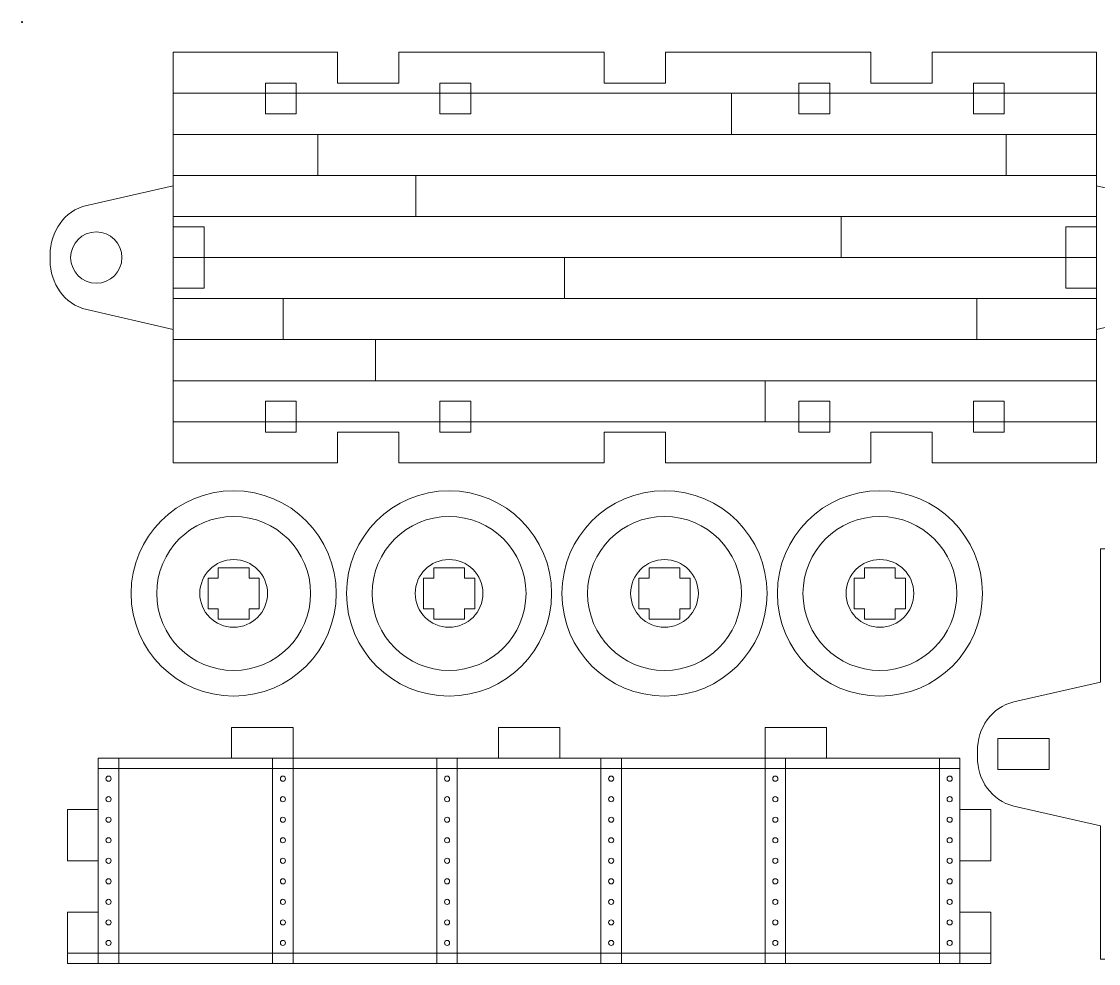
# Model space of a CAD drawing. Header units: millimetres. Extents: x -150 to 148, y 4 to 100.
# Drawn here: x -149.8 to -44.8, y 8 to 99.7 of the extents above; entities that cross this region are included whole.
import ezdxf

# ---------------------------------------------------------------- set-up
doc = ezdxf.new("R2010")
doc.units = ezdxf.units.MM
doc.header["$MEASUREMENT"] = 0
for name, color, linetype in [('cut', 7, 'Continuous'), ('cut light', 7, 'Continuous'), ('origin', 7, 'Continuous')]:
    doc.layers.add(name, color=color, linetype=linetype)

msp = doc.modelspace()

# ---------------------------------------------------------------- linework, layer by layer
at = {"layer": 'cut', "lineweight": 0}
for centre in [(-129.1068, 44.0165), (-108.1068, 44.0165), (-87.1068, 44.0165), (-66.1068, 44.0165)]:
    msp.add_ellipse(centre, major_axis=(0, 10), ratio=1, dxfattribs=at)
for points, knots in [([(-134.9979, 69.7378), (-134.9979, 69.7378), (-143.4346, 71.6688), (-143.4346, 71.6688), (-143.4346, 71.6688), (-145.6208, 72.1691), (-146.9979, 74.2152), (-146.9979, 76.458), (-146.9979, 76.458), (-146.9979, 76.458), (-146.9979, 77.0176), (-146.9979, 77.0176), (-146.9979, 77.0176), (-146.9979, 79.2604), (-145.621, 81.3065), (-143.4346, 81.8068), (-143.4346, 81.8068), (-143.4346, 81.8068), (-134.9979, 83.7378), (-134.9979, 83.7378), (-134.9979, 83.7378), (-134.9979, 83.7378), (-134.9979, 96.7378), (-134.9979, 96.7378), (-134.9979, 96.7378), (-134.9979, 96.7378), (-118.9979, 96.7378), (-118.9979, 96.7378), (-118.9979, 96.7378), (-118.9979, 96.7378), (-118.9979, 93.7378), (-118.9979, 93.7378), (-118.9979, 93.7378), (-118.9979, 93.7378), (-112.9979, 93.7378), (-112.9979, 93.7378), (-112.9979, 93.7378), (-112.9979, 93.7378), (-112.9979, 96.7378), (-112.9979, 96.7378), (-112.9979, 96.7378), (-112.9979, 96.7378), (-92.9979, 96.7378), (-92.9979, 96.7378), (-92.9979, 96.7378), (-92.9979, 96.7378), (-92.9979, 93.7378), (-92.9979, 93.7378), (-92.9979, 93.7378), (-92.9979, 93.7378), (-86.9979, 93.7378), (-86.9979, 93.7378), (-86.9979, 93.7378), (-86.9979, 93.7378), (-86.9979, 96.7378), (-86.9979, 96.7378), (-86.9979, 96.7378), (-86.9979, 96.7378), (-66.9979, 96.7378), (-66.9979, 96.7378), (-66.9979, 96.7378), (-66.9979, 96.7378), (-66.9979, 93.7378), (-66.9979, 93.7378), (-66.9979, 93.7378), (-66.9979, 93.7378), (-60.9979, 93.7378), (-60.9979, 93.7378), (-60.9979, 93.7378), (-60.9979, 93.7378), (-60.9979, 96.7378), (-60.9979, 96.7378), (-60.9979, 96.7378), (-60.9979, 96.7378), (-44.9979, 96.7378), (-44.9979, 96.7378), (-44.9979, 96.7378), (-44.9979, 96.7378), (-44.9979, 83.7378), (-44.9979, 83.7378), (-44.9979, 83.7378), (-44.9979, 83.7378), (-36.5612, 81.8068), (-36.5612, 81.8068), (-36.5612, 81.8068), (-34.3748, 81.3064), (-32.9979, 79.2606), (-32.9979, 77.0176), (-32.9979, 77.0176), (-32.9979, 77.0176), (-32.9979, 76.458), (-32.9979, 76.458), (-32.9979, 76.458), (-32.9979, 74.215), (-34.3749, 72.1692), (-36.5612, 71.6688), (-36.5612, 71.6688), (-36.5612, 71.6688), (-44.9979, 69.7378), (-44.9979, 69.7378), (-44.9979, 69.7378), (-44.9979, 69.7378), (-44.9979, 56.7378), (-44.9979, 56.7378), (-44.9979, 56.7378), (-44.9979, 56.7378), (-60.9979, 56.7378), (-60.9979, 56.7378), (-60.9979, 56.7378), (-60.9979, 56.7378), (-60.9979, 59.7378), (-60.9979, 59.7378), (-60.9979, 59.7378), (-60.9979, 59.7378), (-66.9979, 59.7378), (-66.9979, 59.7378), (-66.9979, 59.7378), (-66.9979, 59.7378), (-66.9979, 56.7378), (-66.9979, 56.7378), (-66.9979, 56.7378), (-66.9979, 56.7378), (-86.9979, 56.7378), (-86.9979, 56.7378), (-86.9979, 56.7378), (-86.9979, 56.7378), (-86.9979, 59.7378), (-86.9979, 59.7378), (-86.9979, 59.7378), (-86.9979, 59.7378), (-92.9979, 59.7378), (-92.9979, 59.7378), (-92.9979, 59.7378), (-92.9979, 59.7378), (-92.9979, 56.7378), (-92.9979, 56.7378), (-92.9979, 56.7378), (-92.9979, 56.7378), (-112.9979, 56.7378), (-112.9979, 56.7378), (-112.9979, 56.7378), (-112.9979, 56.7378), (-112.9979, 59.7378), (-112.9979, 59.7378), (-112.9979, 59.7378), (-112.9979, 59.7378), (-118.9979, 59.7378), (-118.9979, 59.7378), (-118.9979, 59.7378), (-118.9979, 59.7378), (-118.9979, 56.7378), (-118.9979, 56.7378), (-118.9979, 56.7378), (-118.9979, 56.7378), (-134.9979, 56.7378), (-134.9979, 56.7378), (-134.9979, 56.7378), (-134.9979, 56.7378), (-134.9979, 69.7378), (-134.9979, 69.7378)], [0, 0, 0, 0, 0.02439024, 0.02439024, 0.02439024, 0.02439024, 0.04878049, 0.04878049, 0.04878049, 0.04878049, 0.07317073, 0.07317073, 0.07317073, 0.07317073, 0.09756098, 0.09756098, 0.09756098, 0.09756098, 0.12195122, 0.12195122, 0.12195122, 0.12195122, 0.14634146, 0.14634146, 0.14634146, 0.14634146, 0.17073171, 0.17073171, 0.17073171, 0.17073171, 0.19512195, 0.19512195, 0.19512195, 0.19512195, 0.2195122, 0.2195122, 0.2195122, 0.2195122, 0.24390244, 0.24390244, 0.24390244, 0.24390244, 0.26829268, 0.26829268, 0.26829268, 0.26829268, 0.29268293, 0.29268293, 0.29268293, 0.29268293, 0.31707317, 0.31707317, 0.31707317, 0.31707317, 0.34146341, 0.34146341, 0.34146341, 0.34146341, 0.36585366, 0.36585366, 0.36585366, 0.36585366, 0.3902439, 0.3902439, 0.3902439, 0.3902439, 0.41463415, 0.41463415, 0.41463415, 0.41463415, 0.43902439, 0.43902439, 0.43902439, 0.43902439, 0.46341463, 0.46341463, 0.46341463, 0.46341463, 0.48780488, 0.48780488, 0.48780488, 0.48780488, 0.51219512, 0.51219512, 0.51219512, 0.51219512, 0.53658537, 0.53658537, 0.53658537, 0.53658537, 0.56097561, 0.56097561, 0.56097561, 0.56097561, 0.58536585, 0.58536585, 0.58536585, 0.58536585, 0.6097561, 0.6097561, 0.6097561, 0.6097561, 0.63414634, 0.63414634, 0.63414634, 0.63414634, 0.65853659, 0.65853659, 0.65853659, 0.65853659, 0.68292683, 0.68292683, 0.68292683, 0.68292683, 0.70731707, 0.70731707, 0.70731707, 0.70731707, 0.73170732, 0.73170732, 0.73170732, 0.73170732, 0.75609756, 0.75609756, 0.75609756, 0.75609756, 0.7804878, 0.7804878, 0.7804878, 0.7804878, 0.80487805, 0.80487805, 0.80487805, 0.80487805, 0.82926829, 0.82926829, 0.82926829, 0.82926829, 0.85365854, 0.85365854, 0.85365854, 0.85365854, 0.87804878, 0.87804878, 0.87804878, 0.87804878, 0.90243902, 0.90243902, 0.90243902, 0.90243902, 0.92682927, 0.92682927, 0.92682927, 0.92682927, 0.95121951, 0.95121951, 0.95121951, 0.95121951, 1, 1, 1, 1]), ([(-125.9979, 93.7378), (-125.9979, 93.7378), (-122.9979, 93.7378), (-122.9979, 93.7378), (-122.9979, 93.7378), (-122.9979, 93.7378), (-122.9979, 90.7378), (-122.9979, 90.7378), (-122.9979, 90.7378), (-122.9979, 90.7378), (-125.9979, 90.7378), (-125.9979, 90.7378), (-125.9979, 90.7378), (-125.9979, 90.7378), (-125.9979, 93.7378), (-125.9979, 93.7378)], [0, 0, 0, 0, 0.2, 0.2, 0.2, 0.2, 0.4, 0.4, 0.4, 0.4, 0.6, 0.6, 0.6, 0.6, 1, 1, 1, 1]), ([(-108.9979, 93.7378), (-108.9979, 93.7378), (-105.9979, 93.7378), (-105.9979, 93.7378), (-105.9979, 93.7378), (-105.9979, 93.7378), (-105.9979, 90.7378), (-105.9979, 90.7378), (-105.9979, 90.7378), (-105.9979, 90.7378), (-108.9979, 90.7378), (-108.9979, 90.7378), (-108.9979, 90.7378), (-108.9979, 90.7378), (-108.9979, 93.7378), (-108.9979, 93.7378)], [0, 0, 0, 0, 0.2, 0.2, 0.2, 0.2, 0.4, 0.4, 0.4, 0.4, 0.6, 0.6, 0.6, 0.6, 1, 1, 1, 1]), ([(-73.9979, 93.7378), (-73.9979, 93.7378), (-70.9979, 93.7378), (-70.9979, 93.7378), (-70.9979, 93.7378), (-70.9979, 93.7378), (-70.9979, 90.7378), (-70.9979, 90.7378), (-70.9979, 90.7378), (-70.9979, 90.7378), (-73.9979, 90.7378), (-73.9979, 90.7378), (-73.9979, 90.7378), (-73.9979, 90.7378), (-73.9979, 93.7378), (-73.9979, 93.7378)], [0, 0, 0, 0, 0.2, 0.2, 0.2, 0.2, 0.4, 0.4, 0.4, 0.4, 0.6, 0.6, 0.6, 0.6, 1, 1, 1, 1]), ([(-56.9979, 93.7378), (-56.9979, 93.7378), (-53.9979, 93.7378), (-53.9979, 93.7378), (-53.9979, 93.7378), (-53.9979, 93.7378), (-53.9979, 90.7378), (-53.9979, 90.7378), (-53.9979, 90.7378), (-53.9979, 90.7378), (-56.9979, 90.7378), (-56.9979, 90.7378), (-56.9979, 90.7378), (-56.9979, 90.7378), (-56.9979, 93.7378), (-56.9979, 93.7378)], [0, 0, 0, 0, 0.2, 0.2, 0.2, 0.2, 0.4, 0.4, 0.4, 0.4, 0.6, 0.6, 0.6, 0.6, 1, 1, 1, 1]), ([(-139.9979, 76.7378), (-139.9979, 75.3572), (-141.1173, 74.2378), (-142.4979, 74.2378), (-142.4979, 74.2378), (-143.8785, 74.2378), (-144.9979, 75.3572), (-144.9979, 76.7378), (-144.9979, 76.7378), (-144.9979, 78.1184), (-143.8785, 79.2378), (-142.4979, 79.2378), (-142.4979, 79.2378), (-141.1173, 79.2378), (-139.9979, 78.1184), (-139.9979, 76.7378)], [0, 0, 0, 0, 0.2, 0.2, 0.2, 0.2, 0.4, 0.4, 0.4, 0.4, 0.6, 0.6, 0.6, 0.6, 1, 1, 1, 1]), ([(-134.9979, 79.7378), (-134.9979, 79.7378), (-131.9979, 79.7378), (-131.9979, 79.7378), (-131.9979, 79.7378), (-131.9979, 79.7378), (-131.9979, 73.7378), (-131.9979, 73.7378), (-131.9979, 73.7378), (-131.9979, 73.7378), (-134.9979, 73.7378), (-134.9979, 73.7378), (-134.9979, 73.7378), (-134.9979, 73.7378), (-134.9979, 79.7378), (-134.9979, 79.7378)], [0, 0, 0, 0, 0.2, 0.2, 0.2, 0.2, 0.4, 0.4, 0.4, 0.4, 0.6, 0.6, 0.6, 0.6, 1, 1, 1, 1]), ([(-47.9979, 79.7376), (-47.9979, 79.7376), (-44.9979, 79.7376), (-44.9979, 79.7376), (-44.9979, 79.7376), (-44.9979, 79.7376), (-44.9979, 73.7376), (-44.9979, 73.7376), (-44.9979, 73.7376), (-44.9979, 73.7376), (-47.9979, 73.7376), (-47.9979, 73.7376), (-47.9979, 73.7376), (-47.9979, 73.7376), (-47.9979, 79.7376), (-47.9979, 79.7376)], [0, 0, 0, 0, 0.2, 0.2, 0.2, 0.2, 0.4, 0.4, 0.4, 0.4, 0.6, 0.6, 0.6, 0.6, 1, 1, 1, 1]), ([(-125.9979, 62.7378), (-125.9979, 62.7378), (-122.9979, 62.7378), (-122.9979, 62.7378), (-122.9979, 62.7378), (-122.9979, 62.7378), (-122.9979, 59.7378), (-122.9979, 59.7378), (-122.9979, 59.7378), (-122.9979, 59.7378), (-125.9979, 59.7378), (-125.9979, 59.7378), (-125.9979, 59.7378), (-125.9979, 59.7378), (-125.9979, 62.7378), (-125.9979, 62.7378)], [0, 0, 0, 0, 0.2, 0.2, 0.2, 0.2, 0.4, 0.4, 0.4, 0.4, 0.6, 0.6, 0.6, 0.6, 1, 1, 1, 1]), ([(-108.9979, 62.7378), (-108.9979, 62.7378), (-105.9979, 62.7378), (-105.9979, 62.7378), (-105.9979, 62.7378), (-105.9979, 62.7378), (-105.9979, 59.7378), (-105.9979, 59.7378), (-105.9979, 59.7378), (-105.9979, 59.7378), (-108.9979, 59.7378), (-108.9979, 59.7378), (-108.9979, 59.7378), (-108.9979, 59.7378), (-108.9979, 62.7378), (-108.9979, 62.7378)], [0, 0, 0, 0, 0.2, 0.2, 0.2, 0.2, 0.4, 0.4, 0.4, 0.4, 0.6, 0.6, 0.6, 0.6, 1, 1, 1, 1]), ([(-73.9979, 62.7378), (-73.9979, 62.7378), (-70.9979, 62.7378), (-70.9979, 62.7378), (-70.9979, 62.7378), (-70.9979, 62.7378), (-70.9979, 59.7378), (-70.9979, 59.7378), (-70.9979, 59.7378), (-70.9979, 59.7378), (-73.9979, 59.7378), (-73.9979, 59.7378), (-73.9979, 59.7378), (-73.9979, 59.7378), (-73.9979, 62.7378), (-73.9979, 62.7378)], [0, 0, 0, 0, 0.2, 0.2, 0.2, 0.2, 0.4, 0.4, 0.4, 0.4, 0.6, 0.6, 0.6, 0.6, 1, 1, 1, 1]), ([(-56.9979, 62.7378), (-56.9979, 62.7378), (-53.9979, 62.7378), (-53.9979, 62.7378), (-53.9979, 62.7378), (-53.9979, 62.7378), (-53.9979, 59.7378), (-53.9979, 59.7378), (-53.9979, 59.7378), (-53.9979, 59.7378), (-56.9979, 59.7378), (-56.9979, 59.7378), (-56.9979, 59.7378), (-56.9979, 59.7378), (-56.9979, 62.7378), (-56.9979, 62.7378)], [0, 0, 0, 0, 0.2, 0.2, 0.2, 0.2, 0.4, 0.4, 0.4, 0.4, 0.6, 0.6, 0.6, 0.6, 1, 1, 1, 1]), ([(45.3927, 35.3757), (45.3927, 35.3757), (53.8294, 33.4447), (53.8294, 33.4447), (53.8294, 33.4447), (56.0156, 32.9444), (57.3927, 30.8983), (57.3927, 28.6555), (57.3927, 28.6555), (57.3927, 28.6555), (57.3927, 28.0959), (57.3927, 28.0959), (57.3927, 28.0959), (57.3927, 25.8531), (56.0158, 23.807), (53.8294, 23.3067), (53.8294, 23.3067), (53.8294, 23.3067), (45.3927, 21.3757), (45.3927, 21.3757), (45.3927, 21.3757), (45.3927, 21.3757), (45.3927, 8.3757), (45.3927, 8.3757), (45.3927, 8.3757), (45.3927, 8.3757), (-44.6073, 8.3757), (-44.6073, 8.3757), (-44.6073, 8.3757), (-44.6073, 8.3757), (-44.6073, 21.3757), (-44.6073, 21.3757), (-44.6073, 21.3757), (-44.6073, 21.3757), (-53.044, 23.3067), (-53.044, 23.3067), (-53.044, 23.3067), (-55.2304, 23.8071), (-56.6073, 25.8529), (-56.6073, 28.0959), (-56.6073, 28.0959), (-56.6073, 28.0959), (-56.6073, 28.6555), (-56.6073, 28.6555), (-56.6073, 28.6555), (-56.6073, 30.8985), (-55.2303, 32.9443), (-53.044, 33.4447), (-53.044, 33.4447), (-53.044, 33.4447), (-44.6073, 35.3757), (-44.6073, 35.3757), (-44.6073, 35.3757), (-44.6073, 35.3757), (-44.6073, 48.3757), (-44.6073, 48.3757), (-44.6073, 48.3757), (-44.6073, 48.3757), (45.3927, 48.3757), (45.3927, 48.3757), (45.3927, 48.3757), (45.3927, 48.3757), (45.3927, 35.3757), (45.3927, 35.3757)], [0, 0, 0, 0, 0.05882353, 0.05882353, 0.05882353, 0.05882353, 0.11764706, 0.11764706, 0.11764706, 0.11764706, 0.17647059, 0.17647059, 0.17647059, 0.17647059, 0.23529412, 0.23529412, 0.23529412, 0.23529412, 0.29411765, 0.29411765, 0.29411765, 0.29411765, 0.35294118, 0.35294118, 0.35294118, 0.35294118, 0.41176471, 0.41176471, 0.41176471, 0.41176471, 0.47058824, 0.47058824, 0.47058824, 0.47058824, 0.52941176, 0.52941176, 0.52941176, 0.52941176, 0.58823529, 0.58823529, 0.58823529, 0.58823529, 0.64705882, 0.64705882, 0.64705882, 0.64705882, 0.70588235, 0.70588235, 0.70588235, 0.70588235, 0.76470588, 0.76470588, 0.76470588, 0.76470588, 0.82352941, 0.82352941, 0.82352941, 0.82352941, 0.88235294, 0.88235294, 0.88235294, 0.88235294, 1, 1, 1, 1]), ([(-130.6068, 46.5165), (-130.6068, 46.5165), (-127.6068, 46.5165), (-127.6068, 46.5165), (-127.6068, 46.5165), (-127.6068, 46.5165), (-127.6068, 45.5165), (-127.6068, 45.5165), (-127.6068, 45.5165), (-127.6068, 45.5165), (-126.6068, 45.5165), (-126.6068, 45.5165), (-126.6068, 45.5165), (-126.6068, 45.5165), (-126.6068, 42.5165), (-126.6068, 42.5165), (-126.6068, 42.5165), (-126.6068, 42.5165), (-127.6068, 42.5165), (-127.6068, 42.5165), (-127.6068, 42.5165), (-127.6068, 42.5165), (-127.6068, 41.5165), (-127.6068, 41.5165), (-127.6068, 41.5165), (-127.6068, 41.5165), (-130.6068, 41.5165), (-130.6068, 41.5165), (-130.6068, 41.5165), (-130.6068, 41.5165), (-130.6068, 42.5165), (-130.6068, 42.5165), (-130.6068, 42.5165), (-130.6068, 42.5165), (-131.6068, 42.5165), (-131.6068, 42.5165), (-131.6068, 42.5165), (-131.6068, 42.5165), (-131.6068, 45.5165), (-131.6068, 45.5165), (-131.6068, 45.5165), (-131.6068, 45.5165), (-130.6068, 45.5165), (-130.6068, 45.5165), (-130.6068, 45.5165), (-130.6068, 45.5165), (-130.6068, 46.5165), (-130.6068, 46.5165)], [0, 0, 0, 0, 0.07692308, 0.07692308, 0.07692308, 0.07692308, 0.15384615, 0.15384615, 0.15384615, 0.15384615, 0.23076923, 0.23076923, 0.23076923, 0.23076923, 0.30769231, 0.30769231, 0.30769231, 0.30769231, 0.38461538, 0.38461538, 0.38461538, 0.38461538, 0.46153846, 0.46153846, 0.46153846, 0.46153846, 0.53846154, 0.53846154, 0.53846154, 0.53846154, 0.61538462, 0.61538462, 0.61538462, 0.61538462, 0.69230769, 0.69230769, 0.69230769, 0.69230769, 0.76923077, 0.76923077, 0.76923077, 0.76923077, 0.84615385, 0.84615385, 0.84615385, 0.84615385, 1, 1, 1, 1]), ([(-109.6068, 46.5165), (-109.6068, 46.5165), (-106.6068, 46.5165), (-106.6068, 46.5165), (-106.6068, 46.5165), (-106.6068, 46.5165), (-106.6068, 45.5165), (-106.6068, 45.5165), (-106.6068, 45.5165), (-106.6068, 45.5165), (-105.6068, 45.5165), (-105.6068, 45.5165), (-105.6068, 45.5165), (-105.6068, 45.5165), (-105.6068, 42.5165), (-105.6068, 42.5165), (-105.6068, 42.5165), (-105.6068, 42.5165), (-106.6068, 42.5165), (-106.6068, 42.5165), (-106.6068, 42.5165), (-106.6068, 42.5165), (-106.6068, 41.5165), (-106.6068, 41.5165), (-106.6068, 41.5165), (-106.6068, 41.5165), (-109.6068, 41.5165), (-109.6068, 41.5165), (-109.6068, 41.5165), (-109.6068, 41.5165), (-109.6068, 42.5165), (-109.6068, 42.5165), (-109.6068, 42.5165), (-109.6068, 42.5165), (-110.6068, 42.5165), (-110.6068, 42.5165), (-110.6068, 42.5165), (-110.6068, 42.5165), (-110.6068, 45.5165), (-110.6068, 45.5165), (-110.6068, 45.5165), (-110.6068, 45.5165), (-109.6068, 45.5165), (-109.6068, 45.5165), (-109.6068, 45.5165), (-109.6068, 45.5165), (-109.6068, 46.5165), (-109.6068, 46.5165)], [0, 0, 0, 0, 0.07692308, 0.07692308, 0.07692308, 0.07692308, 0.15384615, 0.15384615, 0.15384615, 0.15384615, 0.23076923, 0.23076923, 0.23076923, 0.23076923, 0.30769231, 0.30769231, 0.30769231, 0.30769231, 0.38461538, 0.38461538, 0.38461538, 0.38461538, 0.46153846, 0.46153846, 0.46153846, 0.46153846, 0.53846154, 0.53846154, 0.53846154, 0.53846154, 0.61538462, 0.61538462, 0.61538462, 0.61538462, 0.69230769, 0.69230769, 0.69230769, 0.69230769, 0.76923077, 0.76923077, 0.76923077, 0.76923077, 0.84615385, 0.84615385, 0.84615385, 0.84615385, 1, 1, 1, 1]), ([(-88.6068, 46.5165), (-88.6068, 46.5165), (-85.6068, 46.5165), (-85.6068, 46.5165), (-85.6068, 46.5165), (-85.6068, 46.5165), (-85.6068, 45.5165), (-85.6068, 45.5165), (-85.6068, 45.5165), (-85.6068, 45.5165), (-84.6068, 45.5165), (-84.6068, 45.5165), (-84.6068, 45.5165), (-84.6068, 45.5165), (-84.6068, 42.5165), (-84.6068, 42.5165), (-84.6068, 42.5165), (-84.6068, 42.5165), (-85.6068, 42.5165), (-85.6068, 42.5165), (-85.6068, 42.5165), (-85.6068, 42.5165), (-85.6068, 41.5165), (-85.6068, 41.5165), (-85.6068, 41.5165), (-85.6068, 41.5165), (-88.6068, 41.5165), (-88.6068, 41.5165), (-88.6068, 41.5165), (-88.6068, 41.5165), (-88.6068, 42.5165), (-88.6068, 42.5165), (-88.6068, 42.5165), (-88.6068, 42.5165), (-89.6068, 42.5165), (-89.6068, 42.5165), (-89.6068, 42.5165), (-89.6068, 42.5165), (-89.6068, 45.5165), (-89.6068, 45.5165), (-89.6068, 45.5165), (-89.6068, 45.5165), (-88.6068, 45.5165), (-88.6068, 45.5165), (-88.6068, 45.5165), (-88.6068, 45.5165), (-88.6068, 46.5165), (-88.6068, 46.5165)], [0, 0, 0, 0, 0.07692308, 0.07692308, 0.07692308, 0.07692308, 0.15384615, 0.15384615, 0.15384615, 0.15384615, 0.23076923, 0.23076923, 0.23076923, 0.23076923, 0.30769231, 0.30769231, 0.30769231, 0.30769231, 0.38461538, 0.38461538, 0.38461538, 0.38461538, 0.46153846, 0.46153846, 0.46153846, 0.46153846, 0.53846154, 0.53846154, 0.53846154, 0.53846154, 0.61538462, 0.61538462, 0.61538462, 0.61538462, 0.69230769, 0.69230769, 0.69230769, 0.69230769, 0.76923077, 0.76923077, 0.76923077, 0.76923077, 0.84615385, 0.84615385, 0.84615385, 0.84615385, 1, 1, 1, 1]), ([(-67.6068, 46.5165), (-67.6068, 46.5165), (-64.6068, 46.5165), (-64.6068, 46.5165), (-64.6068, 46.5165), (-64.6068, 46.5165), (-64.6068, 45.5165), (-64.6068, 45.5165), (-64.6068, 45.5165), (-64.6068, 45.5165), (-63.6068, 45.5165), (-63.6068, 45.5165), (-63.6068, 45.5165), (-63.6068, 45.5165), (-63.6068, 42.5165), (-63.6068, 42.5165), (-63.6068, 42.5165), (-63.6068, 42.5165), (-64.6068, 42.5165), (-64.6068, 42.5165), (-64.6068, 42.5165), (-64.6068, 42.5165), (-64.6068, 41.5165), (-64.6068, 41.5165), (-64.6068, 41.5165), (-64.6068, 41.5165), (-67.6068, 41.5165), (-67.6068, 41.5165), (-67.6068, 41.5165), (-67.6068, 41.5165), (-67.6068, 42.5165), (-67.6068, 42.5165), (-67.6068, 42.5165), (-67.6068, 42.5165), (-68.6068, 42.5165), (-68.6068, 42.5165), (-68.6068, 42.5165), (-68.6068, 42.5165), (-68.6068, 45.5165), (-68.6068, 45.5165), (-68.6068, 45.5165), (-68.6068, 45.5165), (-67.6068, 45.5165), (-67.6068, 45.5165), (-67.6068, 45.5165), (-67.6068, 45.5165), (-67.6068, 46.5165), (-67.6068, 46.5165)], [0, 0, 0, 0, 0.07692308, 0.07692308, 0.07692308, 0.07692308, 0.15384615, 0.15384615, 0.15384615, 0.15384615, 0.23076923, 0.23076923, 0.23076923, 0.23076923, 0.30769231, 0.30769231, 0.30769231, 0.30769231, 0.38461538, 0.38461538, 0.38461538, 0.38461538, 0.46153846, 0.46153846, 0.46153846, 0.46153846, 0.53846154, 0.53846154, 0.53846154, 0.53846154, 0.61538462, 0.61538462, 0.61538462, 0.61538462, 0.69230769, 0.69230769, 0.69230769, 0.69230769, 0.76923077, 0.76923077, 0.76923077, 0.76923077, 0.84615385, 0.84615385, 0.84615385, 0.84615385, 1, 1, 1, 1]), ([(-77.3052, 30.9714), (-77.3052, 30.9714), (-77.3052, 27.9714), (-77.3052, 27.9714), (-77.3052, 27.9714), (-77.3052, 27.9714), (-97.3052, 27.9714), (-97.3052, 27.9714), (-97.3052, 27.9714), (-97.3052, 27.9714), (-97.3052, 30.9714), (-97.3052, 30.9714), (-97.3052, 30.9714), (-97.3052, 30.9714), (-103.3052, 30.9714), (-103.3052, 30.9714), (-103.3052, 30.9714), (-103.3052, 30.9714), (-103.3052, 27.9714), (-103.3052, 27.9714), (-103.3052, 27.9714), (-103.3052, 27.9714), (-123.3052, 27.9714), (-123.3052, 27.9714), (-123.3052, 27.9714), (-123.3052, 27.9714), (-123.3052, 30.9714), (-123.3052, 30.9714), (-123.3052, 30.9714), (-123.3052, 30.9714), (-129.3052, 30.9714), (-129.3052, 30.9714), (-129.3052, 30.9714), (-129.3052, 30.9714), (-129.3052, 27.9714), (-129.3052, 27.9714), (-129.3052, 27.9714), (-129.3052, 27.9714), (-142.3052, 27.9714), (-142.3052, 27.9714), (-142.3052, 27.9714), (-142.3052, 27.9714), (-142.3052, 22.9714), (-142.3052, 22.9714), (-142.3052, 22.9714), (-142.3052, 22.9714), (-145.3052, 22.9714), (-145.3052, 22.9714), (-145.3052, 22.9714), (-145.3052, 22.9714), (-145.3052, 17.9714), (-145.3052, 17.9714), (-145.3052, 17.9714), (-145.3052, 17.9714), (-142.3052, 17.9714), (-142.3052, 17.9714), (-142.3052, 17.9714), (-142.3052, 17.9714), (-142.3052, 12.9714), (-142.3052, 12.9714), (-142.3052, 12.9714), (-142.3052, 12.9714), (-145.3052, 12.9714), (-145.3052, 12.9714), (-145.3052, 12.9714), (-145.3052, 12.9714), (-145.3052, 7.9714), (-145.3052, 7.9714), (-145.3052, 7.9714), (-145.3052, 7.9714), (-55.3052, 7.9714), (-55.3052, 7.9714), (-55.3052, 7.9714), (-55.3052, 7.9714), (-55.3052, 12.9714), (-55.3052, 12.9714), (-55.3052, 12.9714), (-55.3052, 12.9714), (-58.3052, 12.9714), (-58.3052, 12.9714), (-58.3052, 12.9714), (-58.3052, 12.9714), (-58.3052, 17.9714), (-58.3052, 17.9714), (-58.3052, 17.9714), (-58.3052, 17.9714), (-55.3052, 17.9714), (-55.3052, 17.9714), (-55.3052, 17.9714), (-55.3052, 17.9714), (-55.3052, 22.9714), (-55.3052, 22.9714), (-55.3052, 22.9714), (-55.3052, 22.9714), (-58.3052, 22.9714), (-58.3052, 22.9714), (-58.3052, 22.9714), (-58.3052, 22.9714), (-58.3052, 27.9714), (-58.3052, 27.9714), (-58.3052, 27.9714), (-58.3052, 27.9714), (-71.3052, 27.9714), (-71.3052, 27.9714), (-71.3052, 27.9714), (-71.3052, 27.9714), (-71.3052, 30.9714), (-71.3052, 30.9714), (-71.3052, 30.9714), (-71.3052, 30.9714), (-77.3052, 30.9714), (-77.3052, 30.9714)], [0, 0, 0, 0, 0.03448276, 0.03448276, 0.03448276, 0.03448276, 0.06896552, 0.06896552, 0.06896552, 0.06896552, 0.10344828, 0.10344828, 0.10344828, 0.10344828, 0.13793103, 0.13793103, 0.13793103, 0.13793103, 0.17241379, 0.17241379, 0.17241379, 0.17241379, 0.20689655, 0.20689655, 0.20689655, 0.20689655, 0.24137931, 0.24137931, 0.24137931, 0.24137931, 0.27586207, 0.27586207, 0.27586207, 0.27586207, 0.31034483, 0.31034483, 0.31034483, 0.31034483, 0.34482759, 0.34482759, 0.34482759, 0.34482759, 0.37931034, 0.37931034, 0.37931034, 0.37931034, 0.4137931, 0.4137931, 0.4137931, 0.4137931, 0.44827586, 0.44827586, 0.44827586, 0.44827586, 0.48275862, 0.48275862, 0.48275862, 0.48275862, 0.51724138, 0.51724138, 0.51724138, 0.51724138, 0.55172414, 0.55172414, 0.55172414, 0.55172414, 0.5862069, 0.5862069, 0.5862069, 0.5862069, 0.62068966, 0.62068966, 0.62068966, 0.62068966, 0.65517241, 0.65517241, 0.65517241, 0.65517241, 0.68965517, 0.68965517, 0.68965517, 0.68965517, 0.72413793, 0.72413793, 0.72413793, 0.72413793, 0.75862069, 0.75862069, 0.75862069, 0.75862069, 0.79310345, 0.79310345, 0.79310345, 0.79310345, 0.82758621, 0.82758621, 0.82758621, 0.82758621, 0.86206897, 0.86206897, 0.86206897, 0.86206897, 0.89655172, 0.89655172, 0.89655172, 0.89655172, 0.93103448, 0.93103448, 0.93103448, 0.93103448, 1, 1, 1, 1]), ([(-49.6073, 29.8759), (-49.6073, 29.8759), (-49.6073, 26.8759), (-49.6073, 26.8759), (-49.6073, 26.8759), (-49.6073, 26.8759), (-54.6073, 26.8759), (-54.6073, 26.8759), (-54.6073, 26.8759), (-54.6073, 26.8759), (-54.6073, 29.8759), (-54.6073, 29.8759), (-54.6073, 29.8759), (-54.6073, 29.8759), (-49.6073, 29.8759), (-49.6073, 29.8759)], [0, 0, 0, 0, 0.2, 0.2, 0.2, 0.2, 0.4, 0.4, 0.4, 0.4, 0.6, 0.6, 0.6, 0.6, 1, 1, 1, 1])]:
    msp.add_open_spline(points, degree=3, knots=knots, dxfattribs=at)
at = {"layer": 'cut light', "color": 5, "lineweight": 0}
for centre, major_axis in [((-129.1068, 44.0165), (0, 7.5)), ((-108.1068, 44.0165), (0, 7.5)), ((-87.1068, 44.0165), (0, 7.5)), ((-66.1068, 44.0165), (0, 7.5)), ((-129.1068, 44.0165), (0, 3.2999)), ((-108.1068, 44.0165), (0, 3.2999)), ((-87.1068, 44.0165), (0, 3.2999)), ((-66.1068, 44.0165), (0, 3.2999))]:
    msp.add_ellipse(centre, major_axis=major_axis, ratio=1, dxfattribs=at)
for points in [[(-44.9979, 92.7378), (-44.9979, 92.7378), (-134.9979, 92.7378), (-134.9979, 92.7378)], [(-80.5632, 92.7378), (-80.5632, 92.7378), (-80.5632, 88.7378), (-80.5632, 88.7378)], [(-44.9979, 88.7378), (-44.9979, 88.7378), (-134.9979, 88.7378), (-134.9979, 88.7378)], [(-120.8856, 88.7378), (-120.8856, 88.7378), (-120.8856, 84.7378), (-120.8856, 84.7378)], [(-53.7871, 88.7378), (-53.7871, 88.7378), (-53.7871, 84.7378), (-53.7871, 84.7378)], [(-44.9979, 84.7378), (-44.9979, 84.7378), (-134.9979, 84.7378), (-134.9979, 84.7378)], [(-111.3605, 80.7378), (-111.3605, 80.7378), (-111.3605, 84.7378), (-111.3605, 84.7378)], [(-134.9979, 69.7378), (-134.9979, 69.7378), (-134.9979, 83.7378), (-134.9979, 83.7378)], [(-44.9979, 83.7378), (-44.9979, 83.7378), (-44.9979, 69.7378), (-44.9979, 69.7378)], [(-44.9979, 80.7378), (-44.9979, 80.7378), (-134.9979, 80.7378), (-134.9979, 80.7378)], [(-69.8738, 76.7378), (-69.8738, 76.7378), (-69.8738, 80.7378), (-69.8738, 80.7378)], [(-44.9979, 76.7378), (-44.9979, 76.7378), (-134.9979, 76.7378), (-134.9979, 76.7378)], [(-96.8615, 76.7378), (-96.8615, 76.7378), (-96.8615, 72.7378), (-96.8615, 72.7378)], [(-44.9979, 72.7378), (-44.9979, 72.7378), (-134.9979, 72.7378), (-134.9979, 72.7378)], [(-124.2722, 68.7378), (-124.2722, 68.7378), (-124.2722, 72.7378), (-124.2722, 72.7378)], [(-56.6448, 72.7378), (-56.6448, 72.7378), (-56.6448, 68.7378), (-56.6448, 68.7378)], [(-44.9979, 68.7378), (-44.9979, 68.7378), (-134.9979, 68.7378), (-134.9979, 68.7378)], [(-115.2766, 68.7378), (-115.2766, 68.7378), (-115.2766, 64.7378), (-115.2766, 64.7378)], [(-44.9979, 64.7378), (-44.9979, 64.7378), (-134.9979, 64.7378), (-134.9979, 64.7378)], [(-77.2823, 64.7378), (-77.2823, 64.7378), (-77.2823, 60.7378), (-77.2823, 60.7378)], [(-44.9979, 60.7378), (-44.9979, 60.7378), (-134.9979, 60.7378), (-134.9979, 60.7378)]]:
    msp.add_open_spline(points, degree=3, dxfattribs=at)
for points in [[(-142.3052, 27.9714), (-142.3052, 27.9714), (-142.3052, 7.9714), (-142.3052, 7.9714), (-142.3052, 7.9714), (-142.3052, 7.9714), (-140.3052, 7.9714), (-140.3052, 7.9714), (-140.3052, 7.9714), (-140.3052, 7.9714), (-140.3052, 27.9714), (-140.3052, 27.9714), (-140.3052, 27.9714), (-140.3052, 27.9714), (-142.3052, 27.9714), (-142.3052, 27.9714)], [(-142.3052, 26.9714), (-142.3052, 26.9714), (-142.3052, 27.9714), (-142.3052, 27.9714), (-142.3052, 27.9714), (-142.3052, 27.9714), (-58.3052, 27.9714), (-58.3052, 27.9714), (-58.3052, 27.9714), (-58.3052, 27.9714), (-58.3052, 26.9714), (-58.3052, 26.9714), (-58.3052, 26.9714), (-58.3052, 26.9714), (-142.3052, 26.9714), (-142.3052, 26.9714)], [(-125.3052, 27.9714), (-125.3052, 27.9714), (-125.3052, 7.9714), (-125.3052, 7.9714), (-125.3052, 7.9714), (-125.3052, 7.9714), (-123.3052, 7.9714), (-123.3052, 7.9714), (-123.3052, 7.9714), (-123.3052, 7.9714), (-123.3052, 27.9714), (-123.3052, 27.9714), (-123.3052, 27.9714), (-123.3052, 27.9714), (-125.3052, 27.9714), (-125.3052, 27.9714)], [(-109.3052, 27.9714), (-109.3052, 27.9714), (-109.3052, 7.9714), (-109.3052, 7.9714), (-109.3052, 7.9714), (-109.3052, 7.9714), (-107.3052, 7.9714), (-107.3052, 7.9714), (-107.3052, 7.9714), (-107.3052, 7.9714), (-107.3052, 27.9714), (-107.3052, 27.9714), (-107.3052, 27.9714), (-107.3052, 27.9714), (-109.3052, 27.9714), (-109.3052, 27.9714)], [(-93.3052, 27.9714), (-93.3052, 27.9714), (-93.3052, 7.9714), (-93.3052, 7.9714), (-93.3052, 7.9714), (-93.3052, 7.9714), (-91.3052, 7.9714), (-91.3052, 7.9714), (-91.3052, 7.9714), (-91.3052, 7.9714), (-91.3052, 27.9714), (-91.3052, 27.9714), (-91.3052, 27.9714), (-91.3052, 27.9714), (-93.3052, 27.9714), (-93.3052, 27.9714)], [(-77.3052, 27.9714), (-77.3052, 27.9714), (-77.3052, 7.9714), (-77.3052, 7.9714), (-77.3052, 7.9714), (-77.3052, 7.9714), (-75.3052, 7.9714), (-75.3052, 7.9714), (-75.3052, 7.9714), (-75.3052, 7.9714), (-75.3052, 27.9714), (-75.3052, 27.9714), (-75.3052, 27.9714), (-75.3052, 27.9714), (-77.3052, 27.9714), (-77.3052, 27.9714)], [(-60.3052, 27.9714), (-60.3052, 27.9714), (-60.3052, 7.9714), (-60.3052, 7.9714), (-60.3052, 7.9714), (-60.3052, 7.9714), (-58.3052, 7.9714), (-58.3052, 7.9714), (-58.3052, 7.9714), (-58.3052, 7.9714), (-58.3052, 27.9714), (-58.3052, 27.9714), (-58.3052, 27.9714), (-58.3052, 27.9714), (-60.3052, 27.9714), (-60.3052, 27.9714)], [(-141.5552, 25.9714), (-141.5552, 25.8333), (-141.4433, 25.7214), (-141.3052, 25.7214), (-141.3052, 25.7214), (-141.1671, 25.7214), (-141.0552, 25.8333), (-141.0552, 25.9714), (-141.0552, 25.9714), (-141.0552, 26.1095), (-141.1671, 26.2214), (-141.3052, 26.2214), (-141.3052, 26.2214), (-141.4433, 26.2214), (-141.5552, 26.1095), (-141.5552, 25.9714)], [(-124.5552, 25.9714), (-124.5552, 25.8333), (-124.4433, 25.7214), (-124.3052, 25.7214), (-124.3052, 25.7214), (-124.1671, 25.7214), (-124.0552, 25.8333), (-124.0552, 25.9714), (-124.0552, 25.9714), (-124.0552, 26.1095), (-124.1671, 26.2214), (-124.3052, 26.2214), (-124.3052, 26.2214), (-124.4433, 26.2214), (-124.5552, 26.1095), (-124.5552, 25.9714)], [(-108.5552, 25.9714), (-108.5552, 25.8333), (-108.4433, 25.7214), (-108.3052, 25.7214), (-108.3052, 25.7214), (-108.1671, 25.7214), (-108.0552, 25.8333), (-108.0552, 25.9714), (-108.0552, 25.9714), (-108.0552, 26.1095), (-108.1671, 26.2214), (-108.3052, 26.2214), (-108.3052, 26.2214), (-108.4433, 26.2214), (-108.5552, 26.1095), (-108.5552, 25.9714)], [(-92.5552, 25.9714), (-92.5552, 25.8333), (-92.4433, 25.7214), (-92.3052, 25.7214), (-92.3052, 25.7214), (-92.1671, 25.7214), (-92.0552, 25.8333), (-92.0552, 25.9714), (-92.0552, 25.9714), (-92.0552, 26.1095), (-92.1671, 26.2214), (-92.3052, 26.2214), (-92.3052, 26.2214), (-92.4433, 26.2214), (-92.5552, 26.1095), (-92.5552, 25.9714)], [(-76.5552, 25.9714), (-76.5552, 25.8333), (-76.4433, 25.7214), (-76.3052, 25.7214), (-76.3052, 25.7214), (-76.1671, 25.7214), (-76.0552, 25.8333), (-76.0552, 25.9714), (-76.0552, 25.9714), (-76.0552, 26.1095), (-76.1671, 26.2214), (-76.3052, 26.2214), (-76.3052, 26.2214), (-76.4433, 26.2214), (-76.5552, 26.1095), (-76.5552, 25.9714)], [(-59.5552, 25.9714), (-59.5552, 25.8333), (-59.4433, 25.7214), (-59.3052, 25.7214), (-59.3052, 25.7214), (-59.1671, 25.7214), (-59.0552, 25.8333), (-59.0552, 25.9714), (-59.0552, 25.9714), (-59.0552, 26.1095), (-59.1671, 26.2214), (-59.3052, 26.2214), (-59.3052, 26.2214), (-59.4433, 26.2214), (-59.5552, 26.1095), (-59.5552, 25.9714)], [(-141.5552, 23.9714), (-141.5552, 23.8333), (-141.4433, 23.7214), (-141.3052, 23.7214), (-141.3052, 23.7214), (-141.1671, 23.7214), (-141.0552, 23.8333), (-141.0552, 23.9714), (-141.0552, 23.9714), (-141.0552, 24.1095), (-141.1671, 24.2214), (-141.3052, 24.2214), (-141.3052, 24.2214), (-141.4433, 24.2214), (-141.5552, 24.1095), (-141.5552, 23.9714)], [(-124.5552, 23.9714), (-124.5552, 23.8333), (-124.4433, 23.7214), (-124.3052, 23.7214), (-124.3052, 23.7214), (-124.1671, 23.7214), (-124.0552, 23.8333), (-124.0552, 23.9714), (-124.0552, 23.9714), (-124.0552, 24.1095), (-124.1671, 24.2214), (-124.3052, 24.2214), (-124.3052, 24.2214), (-124.4433, 24.2214), (-124.5552, 24.1095), (-124.5552, 23.9714)], [(-108.5552, 23.9714), (-108.5552, 23.8333), (-108.4433, 23.7214), (-108.3052, 23.7214), (-108.3052, 23.7214), (-108.1671, 23.7214), (-108.0552, 23.8333), (-108.0552, 23.9714), (-108.0552, 23.9714), (-108.0552, 24.1095), (-108.1671, 24.2214), (-108.3052, 24.2214), (-108.3052, 24.2214), (-108.4433, 24.2214), (-108.5552, 24.1095), (-108.5552, 23.9714)], [(-92.5552, 23.9714), (-92.5552, 23.8333), (-92.4433, 23.7214), (-92.3052, 23.7214), (-92.3052, 23.7214), (-92.1671, 23.7214), (-92.0552, 23.8333), (-92.0552, 23.9714), (-92.0552, 23.9714), (-92.0552, 24.1095), (-92.1671, 24.2214), (-92.3052, 24.2214), (-92.3052, 24.2214), (-92.4433, 24.2214), (-92.5552, 24.1095), (-92.5552, 23.9714)], [(-76.5552, 23.9714), (-76.5552, 23.8333), (-76.4433, 23.7214), (-76.3052, 23.7214), (-76.3052, 23.7214), (-76.1671, 23.7214), (-76.0552, 23.8333), (-76.0552, 23.9714), (-76.0552, 23.9714), (-76.0552, 24.1095), (-76.1671, 24.2214), (-76.3052, 24.2214), (-76.3052, 24.2214), (-76.4433, 24.2214), (-76.5552, 24.1095), (-76.5552, 23.9714)], [(-59.5552, 23.9714), (-59.5552, 23.8333), (-59.4433, 23.7214), (-59.3052, 23.7214), (-59.3052, 23.7214), (-59.1671, 23.7214), (-59.0552, 23.8333), (-59.0552, 23.9714), (-59.0552, 23.9714), (-59.0552, 24.1095), (-59.1671, 24.2214), (-59.3052, 24.2214), (-59.3052, 24.2214), (-59.4433, 24.2214), (-59.5552, 24.1095), (-59.5552, 23.9714)], [(-141.5552, 21.9714), (-141.5552, 21.8333), (-141.4433, 21.7214), (-141.3052, 21.7214), (-141.3052, 21.7214), (-141.1671, 21.7214), (-141.0552, 21.8333), (-141.0552, 21.9714), (-141.0552, 21.9714), (-141.0552, 22.1095), (-141.1671, 22.2214), (-141.3052, 22.2214), (-141.3052, 22.2214), (-141.4433, 22.2214), (-141.5552, 22.1095), (-141.5552, 21.9714)], [(-124.5552, 21.9714), (-124.5552, 21.8333), (-124.4433, 21.7214), (-124.3052, 21.7214), (-124.3052, 21.7214), (-124.1671, 21.7214), (-124.0552, 21.8333), (-124.0552, 21.9714), (-124.0552, 21.9714), (-124.0552, 22.1095), (-124.1671, 22.2214), (-124.3052, 22.2214), (-124.3052, 22.2214), (-124.4433, 22.2214), (-124.5552, 22.1095), (-124.5552, 21.9714)], [(-108.5552, 21.9714), (-108.5552, 21.8333), (-108.4433, 21.7214), (-108.3052, 21.7214), (-108.3052, 21.7214), (-108.1671, 21.7214), (-108.0552, 21.8333), (-108.0552, 21.9714), (-108.0552, 21.9714), (-108.0552, 22.1095), (-108.1671, 22.2214), (-108.3052, 22.2214), (-108.3052, 22.2214), (-108.4433, 22.2214), (-108.5552, 22.1095), (-108.5552, 21.9714)], [(-92.5552, 21.9714), (-92.5552, 21.8333), (-92.4433, 21.7214), (-92.3052, 21.7214), (-92.3052, 21.7214), (-92.1671, 21.7214), (-92.0552, 21.8333), (-92.0552, 21.9714), (-92.0552, 21.9714), (-92.0552, 22.1095), (-92.1671, 22.2214), (-92.3052, 22.2214), (-92.3052, 22.2214), (-92.4433, 22.2214), (-92.5552, 22.1095), (-92.5552, 21.9714)], [(-76.5552, 21.9714), (-76.5552, 21.8333), (-76.4433, 21.7214), (-76.3052, 21.7214), (-76.3052, 21.7214), (-76.1671, 21.7214), (-76.0552, 21.8333), (-76.0552, 21.9714), (-76.0552, 21.9714), (-76.0552, 22.1095), (-76.1671, 22.2214), (-76.3052, 22.2214), (-76.3052, 22.2214), (-76.4433, 22.2214), (-76.5552, 22.1095), (-76.5552, 21.9714)], [(-59.5552, 21.9714), (-59.5552, 21.8333), (-59.4433, 21.7214), (-59.3052, 21.7214), (-59.3052, 21.7214), (-59.1671, 21.7214), (-59.0552, 21.8333), (-59.0552, 21.9714), (-59.0552, 21.9714), (-59.0552, 22.1095), (-59.1671, 22.2214), (-59.3052, 22.2214), (-59.3052, 22.2214), (-59.4433, 22.2214), (-59.5552, 22.1095), (-59.5552, 21.9714)], [(-141.5552, 19.9714), (-141.5552, 19.8333), (-141.4433, 19.7214), (-141.3052, 19.7214), (-141.3052, 19.7214), (-141.1671, 19.7214), (-141.0552, 19.8333), (-141.0552, 19.9714), (-141.0552, 19.9714), (-141.0552, 20.1095), (-141.1671, 20.2214), (-141.3052, 20.2214), (-141.3052, 20.2214), (-141.4433, 20.2214), (-141.5552, 20.1095), (-141.5552, 19.9714)], [(-124.5552, 19.9714), (-124.5552, 19.8333), (-124.4433, 19.7214), (-124.3052, 19.7214), (-124.3052, 19.7214), (-124.1671, 19.7214), (-124.0552, 19.8333), (-124.0552, 19.9714), (-124.0552, 19.9714), (-124.0552, 20.1095), (-124.1671, 20.2214), (-124.3052, 20.2214), (-124.3052, 20.2214), (-124.4433, 20.2214), (-124.5552, 20.1095), (-124.5552, 19.9714)], [(-108.5552, 19.9714), (-108.5552, 19.8333), (-108.4433, 19.7214), (-108.3052, 19.7214), (-108.3052, 19.7214), (-108.1671, 19.7214), (-108.0552, 19.8333), (-108.0552, 19.9714), (-108.0552, 19.9714), (-108.0552, 20.1095), (-108.1671, 20.2214), (-108.3052, 20.2214), (-108.3052, 20.2214), (-108.4433, 20.2214), (-108.5552, 20.1095), (-108.5552, 19.9714)], [(-92.5552, 19.9714), (-92.5552, 19.8333), (-92.4433, 19.7214), (-92.3052, 19.7214), (-92.3052, 19.7214), (-92.1671, 19.7214), (-92.0552, 19.8333), (-92.0552, 19.9714), (-92.0552, 19.9714), (-92.0552, 20.1095), (-92.1671, 20.2214), (-92.3052, 20.2214), (-92.3052, 20.2214), (-92.4433, 20.2214), (-92.5552, 20.1095), (-92.5552, 19.9714)], [(-76.5552, 19.9714), (-76.5552, 19.8333), (-76.4433, 19.7214), (-76.3052, 19.7214), (-76.3052, 19.7214), (-76.1671, 19.7214), (-76.0552, 19.8333), (-76.0552, 19.9714), (-76.0552, 19.9714), (-76.0552, 20.1095), (-76.1671, 20.2214), (-76.3052, 20.2214), (-76.3052, 20.2214), (-76.4433, 20.2214), (-76.5552, 20.1095), (-76.5552, 19.9714)], [(-59.5552, 19.9714), (-59.5552, 19.8333), (-59.4433, 19.7214), (-59.3052, 19.7214), (-59.3052, 19.7214), (-59.1671, 19.7214), (-59.0552, 19.8333), (-59.0552, 19.9714), (-59.0552, 19.9714), (-59.0552, 20.1095), (-59.1671, 20.2214), (-59.3052, 20.2214), (-59.3052, 20.2214), (-59.4433, 20.2214), (-59.5552, 20.1095), (-59.5552, 19.9714)], [(-141.5552, 17.9714), (-141.5552, 17.8333), (-141.4433, 17.7214), (-141.3052, 17.7214), (-141.3052, 17.7214), (-141.1671, 17.7214), (-141.0552, 17.8333), (-141.0552, 17.9714), (-141.0552, 17.9714), (-141.0552, 18.1095), (-141.1671, 18.2214), (-141.3052, 18.2214), (-141.3052, 18.2214), (-141.4433, 18.2214), (-141.5552, 18.1095), (-141.5552, 17.9714)], [(-124.5552, 17.9714), (-124.5552, 17.8333), (-124.4433, 17.7214), (-124.3052, 17.7214), (-124.3052, 17.7214), (-124.1671, 17.7214), (-124.0552, 17.8333), (-124.0552, 17.9714), (-124.0552, 17.9714), (-124.0552, 18.1095), (-124.1671, 18.2214), (-124.3052, 18.2214), (-124.3052, 18.2214), (-124.4433, 18.2214), (-124.5552, 18.1095), (-124.5552, 17.9714)], [(-108.5552, 17.9714), (-108.5552, 17.8333), (-108.4433, 17.7214), (-108.3052, 17.7214), (-108.3052, 17.7214), (-108.1671, 17.7214), (-108.0552, 17.8333), (-108.0552, 17.9714), (-108.0552, 17.9714), (-108.0552, 18.1095), (-108.1671, 18.2214), (-108.3052, 18.2214), (-108.3052, 18.2214), (-108.4433, 18.2214), (-108.5552, 18.1095), (-108.5552, 17.9714)], [(-92.5552, 17.9714), (-92.5552, 17.8333), (-92.4433, 17.7214), (-92.3052, 17.7214), (-92.3052, 17.7214), (-92.1671, 17.7214), (-92.0552, 17.8333), (-92.0552, 17.9714), (-92.0552, 17.9714), (-92.0552, 18.1095), (-92.1671, 18.2214), (-92.3052, 18.2214), (-92.3052, 18.2214), (-92.4433, 18.2214), (-92.5552, 18.1095), (-92.5552, 17.9714)], [(-76.5552, 17.9714), (-76.5552, 17.8333), (-76.4433, 17.7214), (-76.3052, 17.7214), (-76.3052, 17.7214), (-76.1671, 17.7214), (-76.0552, 17.8333), (-76.0552, 17.9714), (-76.0552, 17.9714), (-76.0552, 18.1095), (-76.1671, 18.2214), (-76.3052, 18.2214), (-76.3052, 18.2214), (-76.4433, 18.2214), (-76.5552, 18.1095), (-76.5552, 17.9714)], [(-59.5552, 17.9714), (-59.5552, 17.8333), (-59.4433, 17.7214), (-59.3052, 17.7214), (-59.3052, 17.7214), (-59.1671, 17.7214), (-59.0552, 17.8333), (-59.0552, 17.9714), (-59.0552, 17.9714), (-59.0552, 18.1095), (-59.1671, 18.2214), (-59.3052, 18.2214), (-59.3052, 18.2214), (-59.4433, 18.2214), (-59.5552, 18.1095), (-59.5552, 17.9714)], [(-141.5552, 15.9714), (-141.5552, 15.8333), (-141.4433, 15.7214), (-141.3052, 15.7214), (-141.3052, 15.7214), (-141.1671, 15.7214), (-141.0552, 15.8333), (-141.0552, 15.9714), (-141.0552, 15.9714), (-141.0552, 16.1095), (-141.1671, 16.2214), (-141.3052, 16.2214), (-141.3052, 16.2214), (-141.4433, 16.2214), (-141.5552, 16.1095), (-141.5552, 15.9714)], [(-124.5552, 15.9714), (-124.5552, 15.8333), (-124.4433, 15.7214), (-124.3052, 15.7214), (-124.3052, 15.7214), (-124.1671, 15.7214), (-124.0552, 15.8333), (-124.0552, 15.9714), (-124.0552, 15.9714), (-124.0552, 16.1095), (-124.1671, 16.2214), (-124.3052, 16.2214), (-124.3052, 16.2214), (-124.4433, 16.2214), (-124.5552, 16.1095), (-124.5552, 15.9714)], [(-108.5552, 15.9714), (-108.5552, 15.8333), (-108.4433, 15.7214), (-108.3052, 15.7214), (-108.3052, 15.7214), (-108.1671, 15.7214), (-108.0552, 15.8333), (-108.0552, 15.9714), (-108.0552, 15.9714), (-108.0552, 16.1095), (-108.1671, 16.2214), (-108.3052, 16.2214), (-108.3052, 16.2214), (-108.4433, 16.2214), (-108.5552, 16.1095), (-108.5552, 15.9714)], [(-92.5552, 15.9714), (-92.5552, 15.8333), (-92.4433, 15.7214), (-92.3052, 15.7214), (-92.3052, 15.7214), (-92.1671, 15.7214), (-92.0552, 15.8333), (-92.0552, 15.9714), (-92.0552, 15.9714), (-92.0552, 16.1095), (-92.1671, 16.2214), (-92.3052, 16.2214), (-92.3052, 16.2214), (-92.4433, 16.2214), (-92.5552, 16.1095), (-92.5552, 15.9714)], [(-76.5552, 15.9714), (-76.5552, 15.8333), (-76.4433, 15.7214), (-76.3052, 15.7214), (-76.3052, 15.7214), (-76.1671, 15.7214), (-76.0552, 15.8333), (-76.0552, 15.9714), (-76.0552, 15.9714), (-76.0552, 16.1095), (-76.1671, 16.2214), (-76.3052, 16.2214), (-76.3052, 16.2214), (-76.4433, 16.2214), (-76.5552, 16.1095), (-76.5552, 15.9714)], [(-59.5552, 15.9714), (-59.5552, 15.8333), (-59.4433, 15.7214), (-59.3052, 15.7214), (-59.3052, 15.7214), (-59.1671, 15.7214), (-59.0552, 15.8333), (-59.0552, 15.9714), (-59.0552, 15.9714), (-59.0552, 16.1095), (-59.1671, 16.2214), (-59.3052, 16.2214), (-59.3052, 16.2214), (-59.4433, 16.2214), (-59.5552, 16.1095), (-59.5552, 15.9714)], [(-141.5552, 13.9714), (-141.5552, 13.8333), (-141.4433, 13.7214), (-141.3052, 13.7214), (-141.3052, 13.7214), (-141.1671, 13.7214), (-141.0552, 13.8333), (-141.0552, 13.9714), (-141.0552, 13.9714), (-141.0552, 14.1095), (-141.1671, 14.2214), (-141.3052, 14.2214), (-141.3052, 14.2214), (-141.4433, 14.2214), (-141.5552, 14.1095), (-141.5552, 13.9714)], [(-124.5552, 13.9714), (-124.5552, 13.8333), (-124.4433, 13.7214), (-124.3052, 13.7214), (-124.3052, 13.7214), (-124.1671, 13.7214), (-124.0552, 13.8333), (-124.0552, 13.9714), (-124.0552, 13.9714), (-124.0552, 14.1095), (-124.1671, 14.2214), (-124.3052, 14.2214), (-124.3052, 14.2214), (-124.4433, 14.2214), (-124.5552, 14.1095), (-124.5552, 13.9714)], [(-108.5552, 13.9714), (-108.5552, 13.8333), (-108.4433, 13.7214), (-108.3052, 13.7214), (-108.3052, 13.7214), (-108.1671, 13.7214), (-108.0552, 13.8333), (-108.0552, 13.9714), (-108.0552, 13.9714), (-108.0552, 14.1095), (-108.1671, 14.2214), (-108.3052, 14.2214), (-108.3052, 14.2214), (-108.4433, 14.2214), (-108.5552, 14.1095), (-108.5552, 13.9714)], [(-92.5552, 13.9714), (-92.5552, 13.8333), (-92.4433, 13.7214), (-92.3052, 13.7214), (-92.3052, 13.7214), (-92.1671, 13.7214), (-92.0552, 13.8333), (-92.0552, 13.9714), (-92.0552, 13.9714), (-92.0552, 14.1095), (-92.1671, 14.2214), (-92.3052, 14.2214), (-92.3052, 14.2214), (-92.4433, 14.2214), (-92.5552, 14.1095), (-92.5552, 13.9714)], [(-76.5552, 13.9714), (-76.5552, 13.8333), (-76.4433, 13.7214), (-76.3052, 13.7214), (-76.3052, 13.7214), (-76.1671, 13.7214), (-76.0552, 13.8333), (-76.0552, 13.9714), (-76.0552, 13.9714), (-76.0552, 14.1095), (-76.1671, 14.2214), (-76.3052, 14.2214), (-76.3052, 14.2214), (-76.4433, 14.2214), (-76.5552, 14.1095), (-76.5552, 13.9714)], [(-59.5552, 13.9714), (-59.5552, 13.8333), (-59.4433, 13.7214), (-59.3052, 13.7214), (-59.3052, 13.7214), (-59.1671, 13.7214), (-59.0552, 13.8333), (-59.0552, 13.9714), (-59.0552, 13.9714), (-59.0552, 14.1095), (-59.1671, 14.2214), (-59.3052, 14.2214), (-59.3052, 14.2214), (-59.4433, 14.2214), (-59.5552, 14.1095), (-59.5552, 13.9714)], [(-141.5552, 11.9714), (-141.5552, 11.8333), (-141.4433, 11.7214), (-141.3052, 11.7214), (-141.3052, 11.7214), (-141.1671, 11.7214), (-141.0552, 11.8333), (-141.0552, 11.9714), (-141.0552, 11.9714), (-141.0552, 12.1095), (-141.1671, 12.2214), (-141.3052, 12.2214), (-141.3052, 12.2214), (-141.4433, 12.2214), (-141.5552, 12.1095), (-141.5552, 11.9714)], [(-124.5552, 11.9714), (-124.5552, 11.8333), (-124.4433, 11.7214), (-124.3052, 11.7214), (-124.3052, 11.7214), (-124.1671, 11.7214), (-124.0552, 11.8333), (-124.0552, 11.9714), (-124.0552, 11.9714), (-124.0552, 12.1095), (-124.1671, 12.2214), (-124.3052, 12.2214), (-124.3052, 12.2214), (-124.4433, 12.2214), (-124.5552, 12.1095), (-124.5552, 11.9714)], [(-108.5552, 11.9714), (-108.5552, 11.8333), (-108.4433, 11.7214), (-108.3052, 11.7214), (-108.3052, 11.7214), (-108.1671, 11.7214), (-108.0552, 11.8333), (-108.0552, 11.9714), (-108.0552, 11.9714), (-108.0552, 12.1095), (-108.1671, 12.2214), (-108.3052, 12.2214), (-108.3052, 12.2214), (-108.4433, 12.2214), (-108.5552, 12.1095), (-108.5552, 11.9714)], [(-92.5552, 11.9714), (-92.5552, 11.8333), (-92.4433, 11.7214), (-92.3052, 11.7214), (-92.3052, 11.7214), (-92.1671, 11.7214), (-92.0552, 11.8333), (-92.0552, 11.9714), (-92.0552, 11.9714), (-92.0552, 12.1095), (-92.1671, 12.2214), (-92.3052, 12.2214), (-92.3052, 12.2214), (-92.4433, 12.2214), (-92.5552, 12.1095), (-92.5552, 11.9714)], [(-76.5552, 11.9714), (-76.5552, 11.8333), (-76.4433, 11.7214), (-76.3052, 11.7214), (-76.3052, 11.7214), (-76.1671, 11.7214), (-76.0552, 11.8333), (-76.0552, 11.9714), (-76.0552, 11.9714), (-76.0552, 12.1095), (-76.1671, 12.2214), (-76.3052, 12.2214), (-76.3052, 12.2214), (-76.4433, 12.2214), (-76.5552, 12.1095), (-76.5552, 11.9714)], [(-59.5552, 11.9714), (-59.5552, 11.8333), (-59.4433, 11.7214), (-59.3052, 11.7214), (-59.3052, 11.7214), (-59.1671, 11.7214), (-59.0552, 11.8333), (-59.0552, 11.9714), (-59.0552, 11.9714), (-59.0552, 12.1095), (-59.1671, 12.2214), (-59.3052, 12.2214), (-59.3052, 12.2214), (-59.4433, 12.2214), (-59.5552, 12.1095), (-59.5552, 11.9714)], [(-141.5552, 9.9714), (-141.5552, 9.8333), (-141.4433, 9.7214), (-141.3052, 9.7214), (-141.3052, 9.7214), (-141.1671, 9.7214), (-141.0552, 9.8333), (-141.0552, 9.9714), (-141.0552, 9.9714), (-141.0552, 10.1095), (-141.1671, 10.2214), (-141.3052, 10.2214), (-141.3052, 10.2214), (-141.4433, 10.2214), (-141.5552, 10.1095), (-141.5552, 9.9714)], [(-124.5552, 9.9714), (-124.5552, 9.8333), (-124.4433, 9.7214), (-124.3052, 9.7214), (-124.3052, 9.7214), (-124.1671, 9.7214), (-124.0552, 9.8333), (-124.0552, 9.9714), (-124.0552, 9.9714), (-124.0552, 10.1095), (-124.1671, 10.2214), (-124.3052, 10.2214), (-124.3052, 10.2214), (-124.4433, 10.2214), (-124.5552, 10.1095), (-124.5552, 9.9714)], [(-108.5552, 9.9714), (-108.5552, 9.8333), (-108.4433, 9.7214), (-108.3052, 9.7214), (-108.3052, 9.7214), (-108.1671, 9.7214), (-108.0552, 9.8333), (-108.0552, 9.9714), (-108.0552, 9.9714), (-108.0552, 10.1095), (-108.1671, 10.2214), (-108.3052, 10.2214), (-108.3052, 10.2214), (-108.4433, 10.2214), (-108.5552, 10.1095), (-108.5552, 9.9714)], [(-92.5552, 9.9714), (-92.5552, 9.8333), (-92.4433, 9.7214), (-92.3052, 9.7214), (-92.3052, 9.7214), (-92.1671, 9.7214), (-92.0552, 9.8333), (-92.0552, 9.9714), (-92.0552, 9.9714), (-92.0552, 10.1095), (-92.1671, 10.2214), (-92.3052, 10.2214), (-92.3052, 10.2214), (-92.4433, 10.2214), (-92.5552, 10.1095), (-92.5552, 9.9714)], [(-76.5552, 9.9714), (-76.5552, 9.8333), (-76.4433, 9.7214), (-76.3052, 9.7214), (-76.3052, 9.7214), (-76.1671, 9.7214), (-76.0552, 9.8333), (-76.0552, 9.9714), (-76.0552, 9.9714), (-76.0552, 10.1095), (-76.1671, 10.2214), (-76.3052, 10.2214), (-76.3052, 10.2214), (-76.4433, 10.2214), (-76.5552, 10.1095), (-76.5552, 9.9714)], [(-59.5552, 9.9714), (-59.5552, 9.8333), (-59.4433, 9.7214), (-59.3052, 9.7214), (-59.3052, 9.7214), (-59.1671, 9.7214), (-59.0552, 9.8333), (-59.0552, 9.9714), (-59.0552, 9.9714), (-59.0552, 10.1095), (-59.1671, 10.2214), (-59.3052, 10.2214), (-59.3052, 10.2214), (-59.4433, 10.2214), (-59.5552, 10.1095), (-59.5552, 9.9714)], [(-145.3052, 7.9714), (-145.3052, 7.9714), (-145.3052, 8.9714), (-145.3052, 8.9714), (-145.3052, 8.9714), (-145.3052, 8.9714), (-55.3052, 8.9714), (-55.3052, 8.9714), (-55.3052, 8.9714), (-55.3052, 8.9714), (-55.3052, 7.9714), (-55.3052, 7.9714), (-55.3052, 7.9714), (-55.3052, 7.9714), (-145.3052, 7.9714), (-145.3052, 7.9714)]]:
    msp.add_open_spline(points, degree=3, knots=[0, 0, 0, 0, 0.2, 0.2, 0.2, 0.2, 0.4, 0.4, 0.4, 0.4, 0.6, 0.6, 0.6, 0.6, 1, 1, 1, 1], dxfattribs=at)
at = {"layer": 'origin', "lineweight": 0}
msp.add_open_spline([(-149.6857, 99.6755), (-149.6857, 99.6479), (-149.7081, 99.6255), (-149.7357, 99.6255), (-149.7357, 99.6255), (-149.7633, 99.6255), (-149.7857, 99.6479), (-149.7857, 99.6755), (-149.7857, 99.6755), (-149.7857, 99.7031), (-149.7633, 99.7255), (-149.7357, 99.7255), (-149.7357, 99.7255), (-149.7081, 99.7255), (-149.6857, 99.7031), (-149.6857, 99.6755)], degree=3, knots=[0, 0, 0, 0, 0.2, 0.2, 0.2, 0.2, 0.4, 0.4, 0.4, 0.4, 0.6, 0.6, 0.6, 0.6, 1, 1, 1, 1], dxfattribs=at)

doc.saveas('drawing.dxf')
